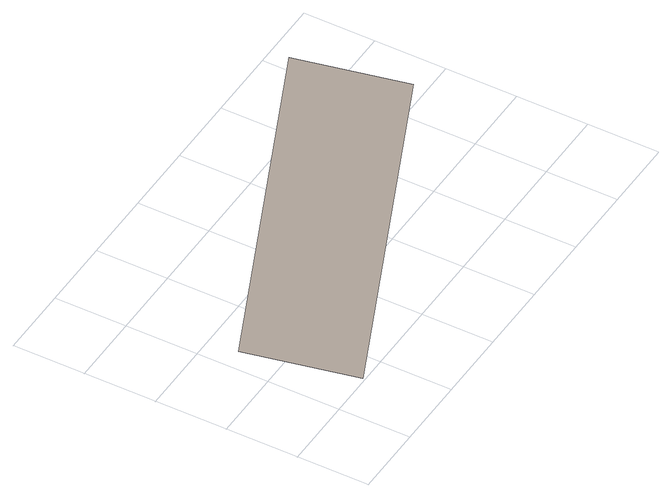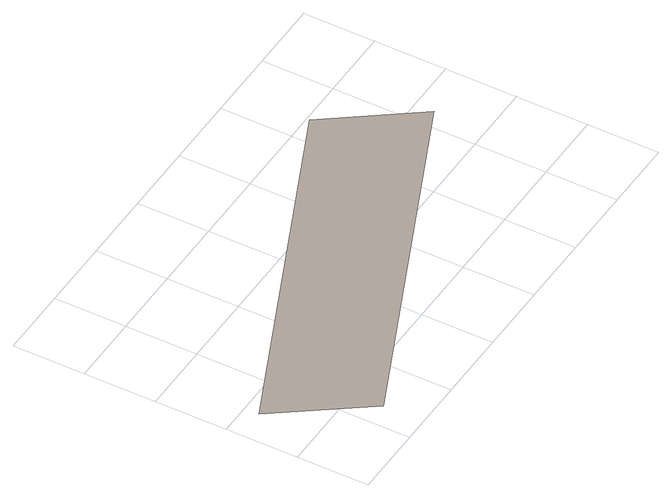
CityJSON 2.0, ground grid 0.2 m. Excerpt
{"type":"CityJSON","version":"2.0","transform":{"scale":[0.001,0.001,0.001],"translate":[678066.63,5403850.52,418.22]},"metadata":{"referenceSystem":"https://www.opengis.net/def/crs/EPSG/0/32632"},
"CityObjects":{
"building1":{"type":"Building","attributes":{"name":"building","dataAvailable":"Sufficient","opendrive_identifier_modelDate":"13-06-17","opendrive_identifier_modelName":"892_SAVe_Ingolstadt","opendrive_identifier_modelVendor":"3D Mapping Solutions","opendrive_identifier_roadObjectName":"building","opendrive_identifier_sourceFileName":"2019-11-29_SAVe_Ingolstadt_Prio5","opendrive_roadObject_dynamic":"false","opendrive_roadObject_orientation":"none","opendrive_roadObject_type":"BUILDING","opendrive_road_length":"211.9635830812","opendrive_road_rule":"RIGHTHANDTRAFFIC","measuredHeight":13.14},"geometry":[{"type":"MultiSurface","lod":"3","boundaries":[[[0,1,2,3]]],"semantics":{"surfaces":[{"type":"OuterCeilingSurface"}],"values":[0]}}]}
},
"vertices":[
[988,719,63],[1111,440,5],[127,7,5],[4,286,63]
]}
